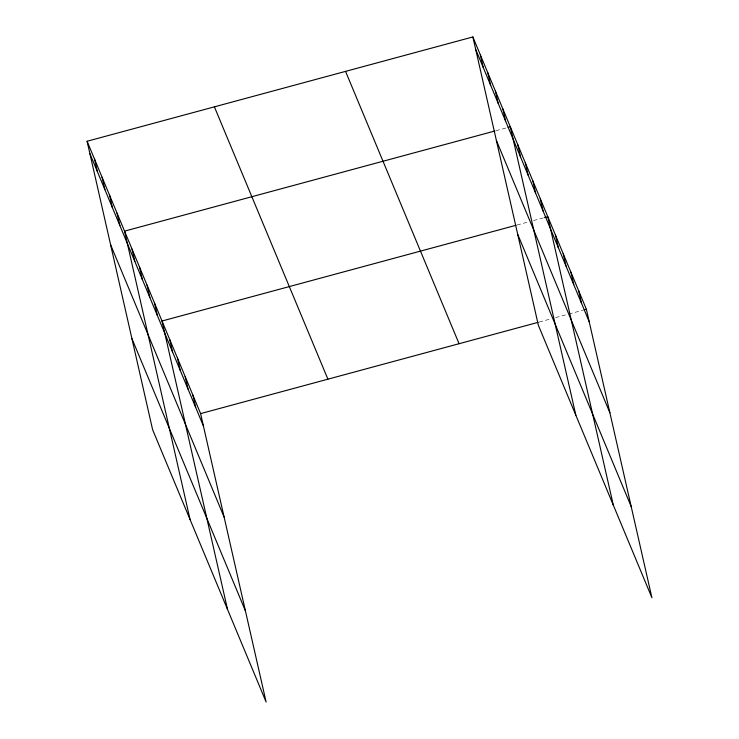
<?xml version="1.0" encoding="UTF-8"?>
<svg xmlns="http://www.w3.org/2000/svg" width="739" height="739" viewBox="0 0 739 739"><rect width="100%" height="100%" fill="white"/><g stroke="black" fill="none" stroke-linecap="round" stroke-linejoin="round"><path stroke-width="0.55" stroke-dasharray="3.69 2.77" d="M496.054 130.683L507.028 127.708M517.051 225.007L528.025 222.033M533.512 220.555L544.486 217.589M539.184 322.047L551.257 318.786M555.645 317.604L567.718 314.334M568.818 314.038L583.08 310.177"/><path stroke-width="1.11" d="M87.091 141.269L200.602 413.609L266.132 702.05L152.622 429.71L87.091 141.269L472.868 36.95L586.378 309.29L651.909 597.731L538.398 325.391L472.868 36.95M494.954 130.979L124.549 231.141L190.08 519.582M508.127 127.413L510.326 126.822L575.857 415.263M515.951 225.303L162.007 321.012L227.538 609.453M544.486 217.589L547.784 216.693L613.315 505.143M200.602 413.609L538.084 322.352M584.179 309.881L586.378 309.29M475.685 49.356L589.195 321.696M496.377 140.447L609.887 412.787M517.697 234.3L631.217 506.64M345.556 71.378L459.067 343.718M214.393 106.841L327.913 379.181M89.909 153.675L203.419 426.015M110.61 244.766L224.12 517.106M131.93 338.619L245.44 610.959M578.655 290.769L581.473 303.184M570.942 272.257L573.76 284.663M563.22 253.736L566.037 266.142M555.497 235.214L558.324 247.62M540.292 198.717L543.11 211.132M532.801 180.75L535.618 193.156M525.309 162.774L528.126 175.18M517.817 144.798L520.635 157.204M502.834 108.845L505.652 121.261M495.342 90.869L498.16 103.284M487.851 72.902L490.668 85.308M480.359 54.926L483.177 67.332M192.888 395.088L195.706 407.494M185.166 376.567L187.983 388.973M177.443 358.046L180.27 370.461M169.73 339.534L172.547 351.94M154.516 303.036L157.333 315.442M147.024 285.06L149.841 297.466M139.532 267.084L142.35 279.499M132.041 249.108L134.858 261.523M117.058 213.165L119.875 225.571M109.566 195.188L112.383 207.594M102.074 177.212L104.892 189.627M94.583 159.236L97.4 171.651"/></g></svg>
